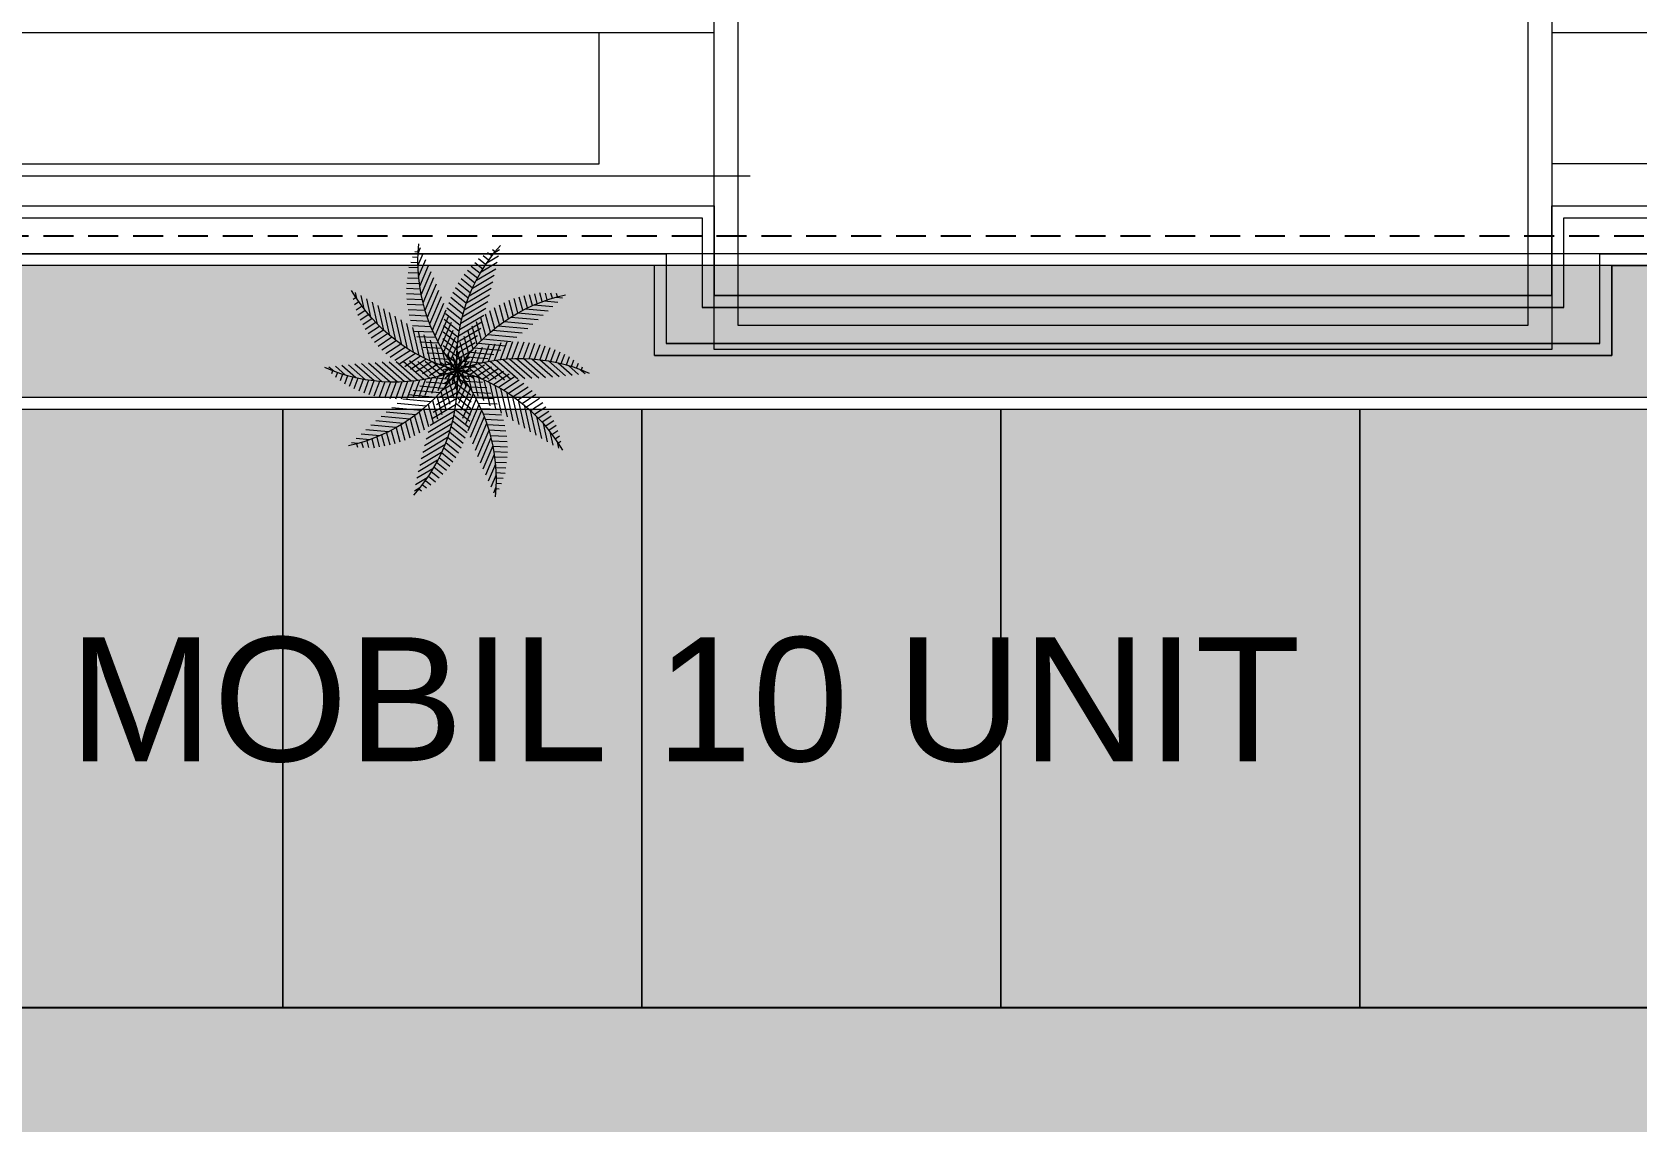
# Model space of a CAD drawing. Header units: inches. Extents: x 139 to 559, y -1 to 295.
# Drawn here: x 245.39 to 258.8, y 124.32 to 133.42 of the extents above; entities that cross this region are included whole.
import ezdxf

# ---------------------------------------------------------------- set-up
doc = ezdxf.new("R2010")
doc.units = ezdxf.units.IN
doc.header["$MEASUREMENT"] = 0
doc.linetypes.add('$0$HIDDEN', pattern=[0.375, 0.25, -0.125])
for name, color, linetype, lineweight in [('ars', 11, 'Continuous', 0), ('ARSIR', 31, 'Continuous', 5), ('ARSIR BETON', 8, 'Continuous', 5), ('ATAP', 3, 'Continuous', 20), ('DINDING2', 146, 'Continuous', 5), ('lan', 7, 'Continuous', 15), ('NOT', 7, 'Continuous', 20), ('POHON', 98, 'Continuous', 5), ('RUMPUT', 93, 'Continuous', 0), ('SANITAIR', 15, 'Continuous', 9)]:
    doc.layers.add(name, color=color, linetype=linetype, lineweight=lineweight)
doc.layers.add('as', color=1, linetype='Continuous', plot=False)
doc.layers.add('LANTAI', color=57, linetype='Continuous')
doc.layers.add('POLYLINE TPAK', color=4, linetype='Continuous', lineweight=20, plot=False)
doc.styles.get("Standard").update_dxf_attribs({"font": 'arial.ttf'})
pattern_1 = [(86.66969, (37.0798, 226.14725), (-0.5066041, 0.569206), [0.142875, -0.934755]), (41.6697, (37.0798, 226.14725), (-0.5066045, 0.5692064), [0.142875, -0.619125]), (131.6697, (37.0798, 226.14725), (-0.5692064, -0.5066045), [0.142875, -0.619125])]

# ---------------------------------------------------------------- blocks, each defined once
blk = doc.blocks.new('A$C08441736')
at = {"color": 82}
for p, q in [((0.0458, 0.6127), (-0.0291, 0.6983)), ((0.0295, 0.6758), (-0.0246, 0.7375)), ((0.0057, 0.7473), (-0.0197, 0.7763)), ((0.0028, 0.7548), (0.0219, 0.762)), ((0.0138, 0.7247), (0.0436, 0.7359)), ((0.0239, 0.6942), (0.0635, 0.7091)), ((0.033, 0.6634), (0.0847, 0.6828)), ((0.0647, 0.5025), (-0.037, 0.6187)), ((0.0572, 0.5554), (-0.0332, 0.6587)), ((0.0412, 0.6322), (0.0982, 0.6536)), ((0.0485, 0.6007), (0.1131, 0.625)), ((0.0548, 0.5688), (0.1264, 0.5957)), ((-0.2667, 0.4695), (-0.2209, 0.5389)), ((-0.244, 0.4456), (-0.1948, 0.5202)), ((-0.2219, 0.4209), (-0.1696, 0.5001)), ((0.0716, 0.3616), (-0.0462, 0.4961)), ((0.0715, 0.4061), (-0.0435, 0.5374)), ((0.0693, 0.4529), (-0.0405, 0.5783)), ((0.0602, 0.5366), (0.1381, 0.5658)), ((0.0646, 0.5039), (0.1482, 0.5354)), ((0.0679, 0.4709), (0.1568, 0.5043)), ((-0.2101, 0.4071), (-0.3726, 0.444)), ((-0.1808, 0.3705), (-0.3511, 0.4092)), ((-0.2003, 0.3953), (-0.1454, 0.4786)), ((-0.1795, 0.3687), (-0.1221, 0.4556)), ((-0.1592, 0.3412), (-0.0999, 0.4311)), ((-0.1396, 0.3126), (-0.0787, 0.405)), ((0.0668, 0.2785), (-0.0504, 0.4122)), ((0.07, 0.3191), (-0.0485, 0.4544)), ((0.0703, 0.4376), (0.1637, 0.4727)), ((0.0715, 0.4038), (0.169, 0.4404)), ((0.0717, 0.3696), (0.1726, 0.4075)), ((-0.1546, 0.3346), (-0.329, 0.3742)), ((-0.131, 0.2993), (-0.3063, 0.3391)), ((-0.1097, 0.2645), (-0.2831, 0.3039)), ((-0.1207, 0.283), (-0.0586, 0.3772)), ((-0.1026, 0.2522), (-0.0396, 0.3477)), ((-0.0852, 0.2204), (-0.0219, 0.3163)), ((0.0563, 0.2017), (-0.0529, 0.3264)), ((0.0622, 0.2394), (-0.0518, 0.3696)), ((0.0653, 0.2644), (0.1723, 0.3046)), ((0.0686, 0.2999), (0.1744, 0.3396)), ((0.0708, 0.335), (0.1744, 0.3739)), ((0.1641, 0.1301), (0.1491, 0.2951)), ((0.191, 0.1571), (0.1753, 0.3294)), ((0.2177, 0.186), (0.2015, 0.3631)), ((-0.0904, 0.2302), (-0.2592, 0.2685)), ((-0.073, 0.1963), (-0.2346, 0.233)), ((-0.0573, 0.1628), (-0.2158, 0.1988)), ((-0.1984, 0.1282), (-0.2037, 0.243)), ((-0.1656, 0.1112), (-0.1707, 0.2254)), ((-0.1326, 0.0926), (-0.1377, 0.205)), ((-0.0686, 0.1872), (-0.0056, 0.2827)), ((0.0493, 0.1653), (-0.0577, 0.2876)), ((0.0413, 0.1302), (-0.0535, 0.2385)), ((-0.0529, 0.1528), (0.0091, 0.2468)), ((-0.0381, 0.117), (0.0221, 0.2083)), ((0.0546, 0.1918), (0.1616, 0.232)), ((0.0606, 0.2283), (0.1681, 0.2688)), ((0.1099, 0.081), (0.0969, 0.2244)), ((0.1371, 0.1048), (0.1223, 0.2666)), ((-0.2084, 0.1331), (-0.3675, 0.0649)), ((-0.1744, 0.1159), (-0.3267, 0.0506)), ((-0.142, 0.098), (-0.2914, 0.034)), ((-0.0431, 0.1296), (-0.1835, 0.1615)), ((-0.0304, 0.0968), (-0.1568, 0.1255)), ((-0.0996, 0.0723), (-0.1045, 0.1815)), ((-0.0665, 0.0502), (-0.0712, 0.1542)), ((0.0323, 0.0961), (-0.0531, 0.1937)), ((0.0224, 0.0631), (-0.0523, 0.1483)), ((0.0116, 0.0311), (-0.0508, 0.1024)), ((-0.0333, 0.0262), (-0.0377, 0.1224)), ((-0.0243, 0.0797), (0.033, 0.1666)), ((-0.0115, 0.0408), (0.0415, 0.1211)), ((0.0277, 0.0184), (0.0191, 0.1127)), ((0.0272, 0.0788), (0.1247, 0.1154)), ((0.038, 0.1171), (0.1403, 0.1555)), ((0.0552, 0.0379), (0.0449, 0.1507)), ((0.047, 0.1547), (0.1525, 0.1943)), ((0.0826, 0.0588), (0.0709, 0.1879)), ((0.1014, -0.001), (0.1678, 0.1104)), ((0.1366, 0.001), (0.2103, 0.1246)), ((-0.1993, -0.0074), (-0.2706, 0.082)), ((-0.1111, 0.0795), (-0.2433, 0.0228)), ((-0.1617, -0.0031), (-0.2319, 0.0849)), ((-0.0815, 0.0604), (-0.2006, 0.0093)), ((-0.1231, -0.0001), (-0.1913, 0.0854)), ((-0.1014, 0.001), (-0.1678, -0.1104)), ((-0.0531, 0.0408), (-0.1572, -0.0039)), ((-0.0833, 0.0015), (-0.1482, 0.0829)), ((-0.019, 0.0642), (-0.1295, 0.0893)), ((-0.0352, -0.0236), (-0.128, 0.002)), ((-0.067, 0.0018), (-0.1249, -0.0955)), ((-0.026, 0.0206), (-0.1131, -0.0167)), ((-0.0423, 0.0016), (-0.1024, 0.0769)), ((-0.0089, 0.032), (-0.1013, 0.053)), ((0, 0), (-0.0819, 0.0226)), ((-0.0332, 0.0014), (-0.0817, -0.08)), ((0, 0), (-0.0724, 0.0164)), ((0, 0), (-0.053, 0.0664)), ((0, 0), (-0.0489, 0.0558)), ((0, 0), (-0.0067, 0.0739)), ((0, 0), (-0.0038, 0.0848)), ((0, 0), (0.0467, 0.0709)), ((0, 0), (0.038, 0.0637)), ((0, 0), (0.0795, 0.0299)), ((0, 0), (0.0682, 0.0292)), ((0.0146, 0.0398), (0.1048, 0.0736)), ((0.026, -0.0206), (0.1131, 0.0167)), ((0.0332, -0.0014), (0.0817, 0.08)), ((0.0352, 0.0236), (0.128, -0.002)), ((0.0531, -0.0408), (0.1572, 0.0039)), ((0.067, -0.0018), (0.1249, 0.0955)), ((0.0683, 0.0477), (0.1687, 0.0201)), ((0.0995, 0.0724), (0.2049, 0.0433)), ((0.1231, 0.0001), (0.1913, -0.0854)), ((0.1617, 0.0031), (0.2319, -0.0849)), ((-0.2092, -0.0088), (-0.2941, -0.1511)), ((-0.1569, -0.1231), (-0.2671, -0.0927)), ((-0.1725, -0.0042), (-0.2557, -0.1438)), ((-0.129, -0.0975), (-0.2376, -0.0676)), ((-0.1366, -0.001), (-0.2103, -0.1246)), ((-0.0995, -0.0724), (-0.2049, -0.0433)), ((-0.0683, -0.0477), (-0.1687, -0.0201)), ((-0.0272, -0.0788), (-0.1247, -0.1154)), ((-0.1099, -0.081), (-0.0969, -0.2244)), ((-0.0146, -0.0398), (-0.1048, -0.0736)), ((-0.0826, -0.0588), (-0.0709, -0.1879)), ((0, 0), (-0.0795, -0.0299)), ((0, 0), (-0.0682, -0.0292)), ((-0.0552, -0.0379), (-0.0449, -0.1507)), ((0, 0), (-0.0467, -0.0709)), ((0.0115, -0.0408), (-0.0415, -0.1211)), ((0, 0), (-0.038, -0.0637)), ((0.0243, -0.0797), (-0.033, -0.1666)), ((-0.0323, -0.0961), (0.0531, -0.1937)), ((-0.0277, -0.0184), (-0.0191, -0.1127)), ((-0.0224, -0.0631), (0.0523, -0.1483)), ((-0.0116, -0.0311), (0.0508, -0.1024)), ((0, 0), (0.0724, -0.0164)), ((0, 0), (0.0038, -0.0848)), ((0, 0), (0.053, -0.0664)), ((0, 0), (0.0819, -0.0226)), ((0, 0), (0.0067, -0.0739)), ((0, 0), (0.0489, -0.0558)), ((0.0089, -0.032), (0.1013, -0.053)), ((0.019, -0.0642), (0.1295, -0.0893)), ((0.0304, -0.0968), (0.1568, -0.1255)), ((0.0333, -0.0262), (0.0377, -0.1224)), ((0.0423, -0.0016), (0.1024, -0.0769)), ((0.0665, -0.0502), (0.0712, -0.1542)), ((0.0815, -0.0604), (0.2006, -0.0093)), ((0.0833, -0.0015), (0.1482, -0.0829)), ((0.0996, -0.0723), (0.1045, -0.1815)), ((0.1326, -0.0926), (0.1377, -0.205)), ((-0.2082, -0.1755), (-0.3185, -0.1451)), ((-0.1832, -0.1491), (-0.294, -0.1186)), ((-0.2177, -0.186), (-0.2015, -0.3631)), ((-0.191, -0.1571), (-0.1753, -0.3294)), ((-0.1641, -0.1301), (-0.1491, -0.2951)), ((-0.0546, -0.1918), (-0.1616, -0.232)), ((-0.047, -0.1547), (-0.1525, -0.1943)), ((-0.038, -0.1171), (-0.1403, -0.1555)), ((-0.1371, -0.1048), (-0.1223, -0.2666)), ((-0.0493, -0.1653), (0.0577, -0.2876)), ((-0.0413, -0.1302), (0.0535, -0.2385)), ((0.0381, -0.117), (-0.0221, -0.2083)), ((0.0529, -0.1528), (-0.0091, -0.2468)), ((0.0686, -0.1872), (0.0056, -0.2827)), ((0.0431, -0.1296), (0.1835, -0.1615)), ((0.0573, -0.1628), (0.2158, -0.1988)), ((0.1656, -0.1112), (0.1707, -0.2254)), ((0.1984, -0.1282), (0.2037, -0.243)), ((-0.2442, -0.2171), (-0.2279, -0.3961)), ((-0.0653, -0.2644), (-0.1723, -0.3046)), ((-0.0606, -0.2283), (-0.1681, -0.2688)), ((-0.0668, -0.2785), (0.0504, -0.4122)), ((-0.0622, -0.2394), (0.0518, -0.3696)), ((-0.0563, -0.2017), (0.0529, -0.3264)), ((0.0852, -0.2204), (0.0219, -0.3163)), ((0.1026, -0.2522), (0.0396, -0.3477)), ((0.1207, -0.283), (0.0586, -0.3772)), ((-0.0686, -0.2999), (-0.1744, -0.3396)), ((-0.0708, -0.335), (-0.1744, -0.3739)), ((-0.0717, -0.3696), (-0.1726, -0.4075)), ((-0.0716, -0.3616), (0.0462, -0.4961)), ((-0.07, -0.3191), (0.0485, -0.4544)), ((0.1396, -0.3126), (0.0787, -0.405)), ((-0.0715, -0.4038), (-0.169, -0.4404)), ((-0.0703, -0.4376), (-0.1637, -0.4727)), ((-0.0679, -0.4709), (-0.1568, -0.5043)), ((-0.0715, -0.4061), (0.0435, -0.5374)), ((-0.0693, -0.4529), (0.0405, -0.5783)), ((-0.0646, -0.5039), (-0.1482, -0.5354)), ((-0.0602, -0.5366), (-0.1381, -0.5658)), ((-0.0548, -0.5688), (-0.1264, -0.5957)), ((-0.0647, -0.5025), (0.037, -0.6187)), ((-0.0572, -0.5554), (0.0332, -0.6587)), ((-0.0485, -0.6007), (-0.1131, -0.625)), ((-0.0412, -0.6322), (-0.0982, -0.6536)), ((-0.033, -0.6634), (-0.0847, -0.6828)), ((-0.0458, -0.6127), (0.0291, -0.6983)), ((-0.0295, -0.6758), (0.0246, -0.7375)), ((-0.0239, -0.6942), (-0.0635, -0.7091)), ((-0.0138, -0.7247), (-0.0436, -0.7359)), ((-0.0028, -0.7548), (-0.0219, -0.762)), ((-0.0057, -0.7473), (0.0197, -0.7763))]:
    blk.add_line(p, q, dxfattribs=at)
at = {"color": 60}
for p, q in [((-0.4347, 0.6079), (-0.4723, 0.6164)), ((-0.4414, 0.6123), (-0.4302, 0.6293)), ((-0.4148, 0.5944), (-0.3973, 0.621)), ((-0.3887, 0.5757), (-0.3654, 0.611)), ((-0.3632, 0.5561), (-0.3328, 0.6022)), ((-0.3383, 0.5357), (-0.3048, 0.5865)), ((-0.3734, 0.564), (-0.4534, 0.5822)), ((-0.3231, 0.5226), (-0.434, 0.5478)), ((-0.2802, 0.483), (-0.414, 0.5133)), ((-0.3138, 0.5145), (-0.2759, 0.5721)), ((-0.29, 0.4924), (-0.2479, 0.5562)), ((-0.243, 0.4446), (-0.3936, 0.4788)), ((-0.5885, 0.2346), (-0.5913, 0.2954)), ((-0.5563, 0.2317), (-0.5594, 0.3007)), ((-0.524, 0.2279), (-0.5275, 0.3043)), ((-0.4917, 0.223), (-0.4955, 0.3062)), ((-0.4593, 0.2171), (-0.4634, 0.3064)), ((-0.4269, 0.2101), (-0.4312, 0.3049)), ((-0.3944, 0.202), (-0.399, 0.3017)), ((-0.3619, 0.1928), (-0.3666, 0.2968)), ((-0.7089, 0.2363), (-0.7444, 0.2211)), ((-0.717, 0.2359), (-0.7179, 0.2563)), ((-0.6336, 0.2368), (-0.709, 0.2045)), ((-0.685, 0.2371), (-0.6864, 0.2689)), ((-0.5686, 0.2329), (-0.6731, 0.1881)), ((-0.6529, 0.2372), (-0.6548, 0.2795)), ((-0.5106, 0.226), (-0.6367, 0.1719)), ((-0.6207, 0.2364), (-0.6232, 0.2916)), ((-0.4579, 0.2168), (-0.5998, 0.156)), ((-0.4093, 0.2059), (-0.5625, 0.1402)), ((-0.3293, 0.1824), (-0.3342, 0.2901)), ((-0.2967, 0.1708), (-0.3017, 0.2814)), ((-0.264, 0.158), (-0.2691, 0.2708)), ((-0.3641, 0.1935), (-0.5246, 0.1247)), ((-0.3218, 0.1798), (-0.4861, 0.1094)), ((-0.2819, 0.1652), (-0.4472, 0.0943)), ((-0.2442, 0.1495), (-0.4076, 0.0795)), ((-0.4379, -0.0684), (-0.5001, 0.0096)), ((-0.4061, -0.0567), (-0.4711, 0.0246)), ((-0.3737, -0.046), (-0.4409, 0.0382)), ((-0.3404, -0.0362), (-0.4095, 0.0503)), ((-0.3064, -0.0274), (-0.3769, 0.0609)), ((-0.2716, -0.0196), (-0.3429, 0.0698)), ((-0.2359, -0.0129), (-0.3076, 0.0769)), ((-0.5863, -0.1395), (-0.6293, -0.0856)), ((-0.5579, -0.1236), (-0.6056, -0.0639)), ((-0.5289, -0.1086), (-0.5808, -0.0435)), ((-0.4979, -0.0937), (-0.5769, -0.2264)), ((-0.4992, -0.0943), (-0.555, -0.0245)), ((-0.4521, -0.074), (-0.5375, -0.2172)), ((-0.4689, -0.0809), (-0.5281, -0.0068)), ((-0.4083, -0.0575), (-0.4977, -0.2075)), ((-0.366, -0.0436), (-0.4576, -0.1973)), ((-0.3251, -0.0321), (-0.4172, -0.1865)), ((-0.2855, -0.0226), (-0.3765, -0.1753)), ((-0.2469, -0.0148), (-0.3354, -0.1635)), ((-0.6935, -0.2108), (-0.7134, -0.1859)), ((-0.6676, -0.1918), (-0.694, -0.1587)), ((-0.6518, -0.1808), (-0.6938, -0.2513)), ((-0.6411, -0.1736), (-0.6756, -0.1304)), ((-0.5969, -0.1457), (-0.6551, -0.2434)), ((-0.614, -0.1562), (-0.652, -0.1086)), ((-0.5459, -0.1173), (-0.6162, -0.2351)), ((-0.2318, -0.2023), (-0.3407, -0.1723)), ((-0.7124, -0.2255), (-0.7322, -0.2587)), ((-0.7188, -0.2306), (-0.7315, -0.2147)), ((-0.314, -0.3127), (-0.4103, -0.2862)), ((-0.2952, -0.2846), (-0.3956, -0.257)), ((-0.2753, -0.2568), (-0.3791, -0.2282)), ((-0.2541, -0.2294), (-0.3609, -0.2)), ((-0.2965, -0.2865), (-0.2807, -0.4604)), ((-0.2705, -0.2504), (-0.2542, -0.4286)), ((-0.3641, -0.3987), (-0.4443, -0.3766)), ((-0.3484, -0.3697), (-0.4346, -0.346)), ((-0.3318, -0.3411), (-0.4232, -0.3159)), ((-0.3477, -0.3685), (-0.3337, -0.5223)), ((-0.3223, -0.3256), (-0.3072, -0.4916)), ((-0.405, -0.4872), (-0.4636, -0.4711)), ((-0.3923, -0.4575), (-0.4588, -0.4391)), ((-0.3787, -0.4279), (-0.4524, -0.4076)), ((-0.3972, -0.4687), (-0.3869, -0.582)), ((-0.3727, -0.4158), (-0.3603, -0.5524)), ((-0.4166, -0.5173), (-0.4699, -0.5026)), ((-0.4274, -0.5476), (-0.4682, -0.5364)), ((-0.4371, -0.5782), (-0.4678, -0.5697)), ((-0.421, -0.5294), (-0.4136, -0.6111)), ((-0.446, -0.609), (-0.4656, -0.6036)), ((-0.4438, -0.6012), (-0.4403, -0.6396))]:
    blk.add_line(p, q, dxfattribs=at)
for p, q in [((0.421, 0.5294), (0.4136, 0.6111)), ((0.4438, 0.6012), (0.4403, 0.6396)), ((0.446, 0.609), (0.4656, 0.6036)), ((0.3223, 0.3256), (0.3072, 0.4916)), ((0.3477, 0.3685), (0.3337, 0.5223)), ((0.3727, 0.4158), (0.3603, 0.5524)), ((0.3972, 0.4687), (0.3869, 0.582)), ((0.405, 0.4872), (0.4636, 0.4711)), ((0.4166, 0.5173), (0.4699, 0.5026)), ((0.4274, 0.5476), (0.4682, 0.5364)), ((0.4371, 0.5782), (0.4678, 0.5697)), ((0.2705, 0.2504), (0.2542, 0.4286)), ((0.2965, 0.2865), (0.2807, 0.4604)), ((0.3641, 0.3987), (0.4443, 0.3766)), ((0.3787, 0.4279), (0.4524, 0.4076)), ((0.3923, 0.4575), (0.4588, 0.4391)), ((0.314, 0.3127), (0.4103, 0.2862)), ((0.3318, 0.3411), (0.4232, 0.3159)), ((0.3484, 0.3697), (0.4346, 0.346)), ((0.2318, 0.2023), (0.3407, 0.1723)), ((0.2541, 0.2294), (0.3609, 0.2)), ((0.2753, 0.2568), (0.3791, 0.2282)), ((0.2952, 0.2846), (0.3956, 0.257)), ((0.366, 0.0436), (0.4576, 0.1973)), ((0.4083, 0.0575), (0.4977, 0.2075)), ((0.4521, 0.074), (0.5375, 0.2172)), ((0.4979, 0.0937), (0.5769, 0.2264)), ((0.5459, 0.1173), (0.6162, 0.2351)), ((0.5969, 0.1457), (0.6551, 0.2434)), ((0.6518, 0.1808), (0.6938, 0.2513)), ((0.6935, 0.2108), (0.7134, 0.1859)), ((0.7124, 0.2255), (0.7322, 0.2587)), ((0.7188, 0.2306), (0.7315, 0.2147)), ((0.1569, 0.1231), (0.2671, 0.0927)), ((0.1832, 0.1491), (0.294, 0.1186)), ((0.2082, 0.1755), (0.3185, 0.1451)), ((0.2092, 0.0088), (0.2941, 0.1511)), ((0.2469, 0.0148), (0.3354, 0.1635)), ((0.2855, 0.0226), (0.3765, 0.1753)), ((0.3251, 0.0321), (0.4172, 0.1865)), ((0.5289, 0.1086), (0.5808, 0.0435)), ((0.5579, 0.1236), (0.6056, 0.0639)), ((0.5863, 0.1395), (0.6293, 0.0856)), ((0.614, 0.1562), (0.652, 0.1086)), ((0.6411, 0.1736), (0.6756, 0.1304)), ((0.6676, 0.1918), (0.694, 0.1587)), ((0.1993, 0.0074), (0.2706, -0.082)), ((0.2359, 0.0129), (0.3076, -0.0769)), ((0.2716, 0.0196), (0.3429, -0.0698)), ((0.3064, 0.0274), (0.3769, -0.0609)), ((0.3404, 0.0362), (0.4095, -0.0503)), ((0.3737, 0.046), (0.4409, -0.0382)), ((0.4061, 0.0567), (0.4711, -0.0246)), ((0.4379, 0.0684), (0.5001, -0.0096)), ((0.4689, 0.0809), (0.5281, 0.0068)), ((0.4992, 0.0943), (0.555, 0.0245)), ((0.142, -0.098), (0.2914, -0.034)), ((0.1744, -0.1159), (0.3267, -0.0506)), ((0.2084, -0.1331), (0.3675, -0.0649)), ((0.2442, -0.1495), (0.4076, -0.0795)), ((0.2819, -0.1652), (0.4472, -0.0943)), ((0.264, -0.158), (0.2691, -0.2708)), ((0.2967, -0.1708), (0.3017, -0.2814)), ((0.3218, -0.1798), (0.4861, -0.1094)), ((0.3293, -0.1824), (0.3342, -0.2901)), ((0.3619, -0.1928), (0.3666, -0.2968)), ((0.3641, -0.1935), (0.5246, -0.1247)), ((0.4093, -0.2059), (0.5625, -0.1402)), ((0.4579, -0.2168), (0.5998, -0.156)), ((0.5106, -0.226), (0.6367, -0.1719)), ((0.5686, -0.2329), (0.6731, -0.1881)), ((0.0904, -0.2302), (0.2592, -0.2685)), ((0.1097, -0.2645), (0.2831, -0.3039)), ((0.3944, -0.202), (0.399, -0.3017)), ((0.4269, -0.2101), (0.4312, -0.3049)), ((0.4593, -0.2171), (0.4634, -0.3064)), ((0.4917, -0.223), (0.4955, -0.3062)), ((0.524, -0.2279), (0.5275, -0.3043)), ((0.5563, -0.2317), (0.5594, -0.3007)), ((0.5885, -0.2346), (0.5913, -0.2954)), ((0.6207, -0.2364), (0.6232, -0.2916)), ((0.6336, -0.2368), (0.709, -0.2045)), ((0.6529, -0.2372), (0.6548, -0.2795)), ((0.685, -0.2371), (0.6864, -0.2689)), ((0.7089, -0.2363), (0.7444, -0.2211)), ((0.717, -0.2359), (0.7179, -0.2563)), ((0.1592, -0.3412), (0.0999, -0.4311)), ((0.1795, -0.3687), (0.1221, -0.4556)), ((0.131, -0.2993), (0.3063, -0.3391)), ((0.1546, -0.3346), (0.329, -0.3742)), ((0.1808, -0.3705), (0.3511, -0.4092)), ((0.2003, -0.3953), (0.1454, -0.4786)), ((0.2219, -0.4209), (0.1696, -0.5001)), ((0.244, -0.4456), (0.1948, -0.5202)), ((0.2101, -0.4071), (0.3726, -0.444)), ((0.2667, -0.4695), (0.2209, -0.5389)), ((0.243, -0.4446), (0.3936, -0.4788)), ((0.2802, -0.483), (0.414, -0.5133)), ((0.29, -0.4924), (0.2479, -0.5562)), ((0.3138, -0.5145), (0.2759, -0.5721)), ((0.3383, -0.5357), (0.3048, -0.5865)), ((0.3231, -0.5226), (0.434, -0.5478)), ((0.3632, -0.5561), (0.3328, -0.6022)), ((0.3887, -0.5757), (0.3654, -0.611)), ((0.3734, -0.564), (0.4534, -0.5822)), ((0.4148, -0.5944), (0.3973, -0.621)), ((0.4414, -0.6123), (0.4302, -0.6293)), ((0.4347, -0.6079), (0.4723, -0.6164))]:
    blk.add_line(p, q)
at = {"color": 106}
for p, q in [((0.2442, 0.2171), (0.2279, 0.3961)), ((0.129, 0.0975), (0.2376, 0.0676)), ((0.1725, 0.0042), (0.2557, 0.1438)), ((0.1111, -0.0795), (0.2433, -0.0228)), ((0.2313, -0.1438), (0.2364, -0.258)), ((0.073, -0.1963), (0.2346, -0.233))]:
    blk.add_line(p, q, dxfattribs=at)
at = {"color": 85}
blk.add_line((-0.2313, 0.1438), (-0.2364, 0.258), dxfattribs=at)
at = {"color": 82}
for centre, start, end in [((-0.9753, 0.3811), 338.65985, 23.6829), ((-1.013, -0.265), 14.65985, 59.6829), ((-0.6638, -0.8098), 50.65985, 95.6829), ((-0.061, -1.0453), 86.65985, 131.6829), ((0.5651, -0.8816), 122.65985, 167.6829), ((0.9753, -0.3811), 158.65985, 203.6829)]:
    blk.add_arc(centre, 1.0471, start, end, dxfattribs=at)
for centre, start, end in [((-0.5651, 0.8816), 302.65985, 347.6829), ((0.061, 1.0453), 266.65985, 311.6829), ((0.6638, 0.8098), 230.65985, 275.6829), ((1.013, 0.265), 194.65985, 239.6829)]:
    blk.add_arc(centre, 1.0471, start, end)
blk = doc.blocks.new('A.ATAP')
for points in [[(24.4, 6.75), (31.4, 6.75), (31.4, -2.65), (24.4, -2.65)], [(24.6, 6.55), (31.2, 6.55), (31.2, -2.45), (24.6, -2.45)]]:
    blk.add_lwpolyline(points, close=True)
at = {"layer": 'ars'}
for p, q in [((-24.7, 0), (24.4, 0)), ((31.4, 0), (37.45, 0))]:
    blk.add_line(p, q, dxfattribs=at)
at = {"layer": 'ATAP'}
for p, q in [((23.44, -1.1), (23.44, 0)), ((18.6, -1.1), (23.44, -1.1)), ((33, -1.1), (31.4, -1.1))]:
    blk.add_line(p, q, dxfattribs=at)

msp = doc.modelspace()

# ---------------------------------------------------------------- hatches: boundary and pattern name
at = {"layer": 'ARSIR'}
h = msp.add_hatch(dxfattribs=at)
h.set_pattern_fill('AR-HBONE', color=256, scale=0.003, style=0)
h.set_pattern_definition([(45, (37.0798, 226.14725), (4e-17, 0.4310523), [0.9144, -0.3048]), (135, (37.29532, 226.36278), (4e-17, 0.4310523), [0.9144, -0.3048])])
edge = h.paths.add_edge_path()
edge.add_arc((191.2828, 190.0679), 15.2, 90, 180)
edge.add_line((176.0828, 190.0679), (176.0828, 133.2715))
edge.add_arc((191.2828, 133.2715), 15.2, 180, 214.23029)
edge.add_line((178.7157, 124.7212), (179.7078, 125.3962))
edge.add_arc((191.2827, 133.2715), 14, 180, 214.23027, ccw=False)
edge.add_line((177.2828, 133.2715), (177.2828, 190.0679))
edge.add_arc((191.2828, 190.0679), 14, 90, 180, ccw=False)
edge.add_line((191.2828, 204.0679), (270.5466, 204.0679))
edge.add_arc((270.5466, 204.9086), 0.8408, 270, 359.99697)
edge.add_line((271.3873, 204.9086), (191.2828, 205.2679))
h = msp.add_hatch(dxfattribs=at)
h.set_pattern_fill('HEX', color=256, scale=0.05, style=0)
h.set_pattern_definition([(0, (37.0798, 226.14725), (0, 0.274963), [0.15875, -0.3175]), (120, (37.0798, 226.14725), (-0.23812494, -0.1374815), [0.15875, -0.3175]), (60, (37.23855, 226.14725), (-0.23812494, 0.1374815), [0.15875, -0.3175])])
edge = h.paths.add_edge_path()
edge.add_arc((231.9822, 125.7715), 0.5, 270, 360)
edge.add_line((232.4822, 125.7715), (232.4822, 130.2715))
edge.add_line((232.4822, 130.2715), (262.4822, 130.2715))
edge.add_line((262.4822, 130.2715), (262.4822, 125.2715))
edge.add_line((262.4822, 125.2715), (231.9822, 125.2715))
edge = h.paths.add_edge_path()
edge.add_line((222.8923, 126.2215), (222.8923, 125.7715))
edge.add_arc((222.3923, 125.7715), 0.5, -90, 0, ccw=False)
edge.add_line((222.3923, 125.2715), (221.6852, 125.2715))
edge.add_arc((221.6852, 125.7715), 0.5, 180, 270.00101, ccw=False)
edge.add_line((221.1852, 125.7715), (221.1852, 130.2715))
edge.add_line((221.1852, 130.2715), (191.1884, 130.2708))
edge.add_line((191.1884, 130.2708), (191.185, 125.2709))
edge.add_line((191.185, 125.2709), (225.5373, 125.2715))
edge.add_line((225.5373, 125.2715), (225.5373, 128.9715))
edge.add_line((225.5373, 128.9715), (227.8373, 128.9715))
edge.add_line((227.8373, 128.9715), (227.8373, 125.2715))
edge.add_line((227.8373, 125.2715), (230.9822, 125.2715))
edge.add_arc((230.9822, 125.7715), 0.5, 180, 270, ccw=False)
edge.add_line((230.4822, 125.7715), (230.4822, 131.0215))
edge.add_line((230.4822, 131.0215), (224.0923, 131.0215))
edge.add_line((224.0923, 131.0215), (224.0923, 126.2215))
edge.add_line((224.0923, 126.2215), (222.8923, 126.2215))
at = {"layer": 'ARSIR BETON'}
h = msp.add_hatch(dxfattribs=at)
h.set_pattern_fill('AR-HBONE', color=256, scale=0.004, style=0)
h.set_pattern_definition([(45, (37.0798, 226.14725), (6e-17, 0.5747364), [1.2192, -0.4064]), (135, (37.36716, 226.4346), (6e-17, 0.5747364), [1.2192, -0.4064])])
edge = h.paths.add_edge_path()
edge.add_arc((191.2828, 190.0679), 14, 90, 180)
edge.add_line((177.2828, 190.0679), (177.2828, 133.2715))
edge.add_arc((191.2827, 133.2715), 14, 179.99992, 263.11919)
edge.add_line((189.6055, 119.3724), (189.6055, 112.3227))
edge.add_line((189.6055, 112.3227), (189.7055, 112.3227))
edge.add_line((189.7055, 112.3227), (189.7055, 112.2227))
edge.add_line((189.7055, 112.2227), (201.7055, 112.2227))
edge.add_line((201.7055, 112.2227), (201.7055, 119.2715))
edge.add_line((201.7055, 119.2715), (380.22, 119.2715))
edge.add_arc((380.22, 133.2715), 14, 270, 360)
edge.add_line((394.22, 133.2715), (394.22, 186.8365))
edge.add_arc((380.07, 186.8365), 14.15, 0.00002, 89.99998)
edge.add_line((380.07, 200.9865), (288.3873, 200.9865))
edge.add_arc((288.3873, 203.9865), 3, 180, 270, ccw=False)
edge.add_line((285.3873, 203.9865), (285.3986, 204.9823))
edge.add_line((285.3986, 204.9823), (271.3873, 205.1475))
edge.add_line((271.3873, 205.1475), (271.3873, 204.9086))
edge.add_arc((270.5466, 204.9086), 0.8408, 270, 359.99999, ccw=False)
edge.add_line((270.5466, 204.0679), (191.2828, 204.0679))
edge = h.paths.add_edge_path()
edge.add_line((191.2672, 197.9562), (265.7566, 197.9585))
edge.add_arc((265.7568, 189.203), 8.7555, 41.343, 90.00169, ccw=False)
edge.add_line((272.3302, 194.9865), (332.5823, 194.9865))
edge.add_line((332.5823, 194.9865), (332.5823, 191.8715))
edge.add_line((332.5823, 191.8715), (340.1822, 191.8715))
edge.add_line((340.1822, 191.8715), (340.1822, 194.9865))
edge.add_line((340.1822, 194.9865), (380.07, 194.9865))
edge.add_arc((380.07, 186.8365), 8.15, 0, 90, ccw=False)
edge.add_line((388.22, 186.8365), (388.22, 163.1715))
edge.add_line((388.22, 163.1715), (388.22, 157.7117))
edge.add_line((388.22, 157.7117), (388.22, 133.2715))
edge.add_arc((380.22, 133.2715), 8, -90, 0, ccw=False)
edge.add_line((380.22, 125.2715), (191.2828, 125.2715))
edge.add_arc((191.185, 133.1732), 7.9023, 180.12317, 270.70845, ccw=False)
edge.add_line((183.2828, 133.1562), (183.2675, 189.9541))
edge.add_arc((191.2675, 189.9563), 8, 90.00169, 180.01541, ccw=False)
at = {"layer": 'RUMPUT'}
h = msp.add_hatch(dxfattribs=at)
h.set_pattern_fill('GRASS', color=256, scale=0.03, angle=356.66969, style=0)
h.set_pattern_definition(pattern_1)
edge = h.paths.add_edge_path()
edge.add_line((173.8596, 124.7087), (178.5195, 124.7087))
edge.add_line((178.5195, 124.7087), (178.577, 124.7478))
edge.add_arc((191.2745, 133.269), 15.2918, 179.99042, 213.86512, ccw=False)
edge.add_line((175.9828, 133.2715), (175.9828, 190.0679))
edge.add_arc((191.2827, 190.0679), 15.2999, 89.99903, 180.00016, ccw=False)
edge.add_line((191.283, 205.3679), (269.9053, 205.0253))
edge.add_line((269.9053, 205.0253), (167.2319, 206.0181))
edge.add_line((167.2319, 206.0181), (167.521, 198.8985))
edge.add_line((167.521, 198.8985), (170.7477, 161.1323))
edge.add_line((170.7477, 161.1323), (173.8596, 124.7087))
h = msp.add_hatch(dxfattribs=at)
h.set_pattern_fill('GRASS', color=256, scale=0.03, angle=356.66969, style=0)
h.set_pattern_definition(pattern_1)
h.paths.add_polyline_path([(284.185, 144.4992), (284.1822, 144.4607), (288.6128, 144.1071), (288.6032, 144.0035), (288.5816, 143.7583), (288.5544, 143.513), (288.5161, 143.2733), (288.4781, 143.0337), (288.4345, 142.794), (288.3799, 142.5596), (288.3255, 142.3255), (288.1946, 141.8677), (288.1238, 141.6389), (288.0423, 141.4156), (287.9604, 141.1978), (287.8734, 140.9742), (287.7807, 140.7617), (287.6825, 140.5495), (287.579, 140.337), (287.4755, 140.1298), (287.3613, 139.9229), (287.2467, 139.7212), (287.1268, 139.5198), (287.0018, 139.3237), (286.8708, 139.1328), (286.7346, 138.9422), (286.5984, 138.7569), (286.4569, 138.5772), (286.3096, 138.3974), (286.1626, 138.2177), (286.0048, 138.0487), (285.8466, 137.8798), (285.6888, 137.7111), (285.5199, 137.553), (285.3509, 137.3952), (285.182, 137.2426), (285.0022, 137.09), (284.8225, 136.9483), (284.6427, 136.8068), (284.4574, 136.665), (284.2668, 136.5344), (284.076, 136.4034), (283.8798, 136.2783), (283.6785, 136.1585), (283.4768, 136.0439), (283.2754, 135.9349), (283.0682, 135.8262), (282.8557, 135.728), (282.6432, 135.6301), (282.431, 135.5374), (282.2129, 135.4503), (281.9949, 135.3685), (281.7716, 135.2922), (281.5483, 135.2159), (281.3194, 135.1504), (281.0905, 135.0905), (280.862, 135.0306), (280.6276, 134.9818), (280.3934, 134.9379), (280.159, 134.8944), (279.9194, 134.8619), (279.6797, 134.8292), (279.4344, 134.8073), (279.1948, 134.7909), (278.9495, 134.7801), (278.7046, 134.7745), (278.5792, 134.7745), (278.4483, 134.7745), (278.187, 134.7801), (277.9309, 134.7909), (277.6749, 134.8128), (277.4241, 134.84), (277.1736, 134.8672), (276.9231, 134.9055), (276.6723, 134.9543), (276.4271, 135.0034), (276.1822, 135.0581), (275.9425, 135.1232), (275.7025, 135.1887), (275.4684, 135.2594), (275.2343, 135.3413), (275.0054, 135.4284), (274.7766, 135.5155), (274.5477, 135.6137), (274.3244, 135.7116), (274.1064, 135.8206), (273.8886, 135.9296), (273.6761, 136.0439), (273.4636, 136.1638), (273.2567, 136.2947), (273.055, 136.4254), (272.8533, 136.5616), (272.6572, 136.6978), (272.4611, 136.8448), (272.2705, 136.9918), (272.0852, 137.1499), (271.9054, 137.3078), (271.7257, 137.4659), (271.5515, 137.6348), (271.377, 137.8038), (271.2136, 137.978), (271.0502, 138.1577), (270.8921, 138.3431), (270.7395, 138.5281), (270.5872, 138.7189), (270.4455, 138.9095), (270.3037, 139.1056), (270.1675, 139.3073), (270.0368, 139.5142), (269.9115, 139.7212), (269.6718, 140.1462), (269.5628, 140.3642), (269.454, 140.582), (269.3558, 140.8056), (269.2579, 141.0289), (269.1705, 141.2577), (269.0834, 141.4919), (269.0071, 141.7263), (268.9308, 141.9604), (268.8657, 142.2001), (268.8057, 142.4397), (268.7458, 142.685), (268.6967, 142.9302), (268.6532, 143.1751), (268.6149, 143.4259), (268.5821, 143.6764), (268.555, 143.9324), (268.5386, 144.1885), (268.5222, 144.4445), (268.517, 144.7061), (268.517, 144.8315), (284.1961, 144.8315), (284.1905, 144.7225)])
edge = h.paths.add_edge_path()
edge.add_line((290.6873, 145.3315), (266.1873, 145.3315))
edge.add_line((266.1873, 145.3315), (266.1873, 134.2215))
edge.add_arc((263.4373, 134.2215), 2.75, 270, 360, ccw=False)
edge.add_line((263.4373, 131.4715), (230.5822, 131.4715))
edge.add_line((230.5822, 131.4715), (230.5822, 125.7715))
edge.add_arc((230.9822, 125.7715), 0.4, 180, 270)
edge.add_line((230.9822, 125.3715), (231.9822, 125.3715))
edge.add_arc((231.9822, 125.7715), 0.4, 270, 360)
edge.add_line((232.3822, 125.7715), (232.3822, 130.3715))
edge.add_line((232.3822, 130.3715), (262.5822, 130.3715))
edge.add_line((262.5822, 130.3715), (262.5822, 126.5716))
edge.add_line((262.5822, 126.5716), (296.4823, 126.5716))
edge.add_line((296.4823, 126.5716), (296.4823, 130.3681))
edge.add_line((296.4823, 130.3681), (332.4823, 130.3681))
edge.add_line((332.4823, 130.3681), (332.4823, 131.4715))
edge.add_line((332.4823, 131.4715), (293.4373, 131.4715))
edge.add_arc((293.4373, 134.2215), 2.75, 180, 270, ccw=False)
edge.add_line((290.6873, 134.2215), (290.6873, 145.3315))

# ---------------------------------------------------------------- linework, layer by layer
at = {"layer": 'as', "linetype": '$0$HIDDEN'}
msp.add_line((230.4822, 131.7215), (263.4373, 131.7215), dxfattribs=at)
at = {"layer": 'DINDING2'}
for points in [[(266.0873, 145.3315), (266.0873, 134.2215, -0.4142136), (263.4373, 131.5715), (230.4822, 131.5715), (230.4822, 131.4715), (230.4822, 130.2715), (230.4822, 125.7715, 0.4142136), (230.9822, 125.2715), (231.9822, 125.2715, 0.4142136), (232.4822, 125.7715), (232.4822, 130.2715), (262.4822, 130.2715), (262.4822, 126.4716), (296.5823, 126.4716)], [(266.1873, 145.3315), (266.1873, 134.2215, -0.4142136), (263.4373, 131.4715), (230.5822, 131.4715), (230.5822, 130.2715), (230.5822, 125.7715, 0.4142136), (230.9822, 125.3715), (231.9822, 125.3715, 0.4142136), (232.3822, 125.7715), (232.3822, 130.3715), (262.5822, 130.3715), (262.5822, 126.5716), (296.4823, 126.5716), (296.4823, 130.3681), (332.4823, 130.3681), (332.4823, 131.4715), (293.4373, 131.4715, -0.4142136), (290.6873, 134.2215), (290.6873, 145.3315)]]:
    msp.add_lwpolyline(points, format="xyb", dxfattribs=at)
at = {"layer": 'lan'}
msp.add_line((201.9873, 132.2215), (251.3873, 132.2215), dxfattribs=at)
for points in [[(244.4822, 125.2715), (244.4822, 130.2715), (247.4822, 130.2715), (247.4822, 125.2715), (244.4822, 125.2715)], [(247.4822, 125.2715), (247.4822, 130.2715), (250.4822, 130.2715), (250.4822, 125.2715), (247.4822, 125.2715)], [(250.4822, 125.2715), (250.4822, 130.2715), (253.4822, 130.2715), (253.4822, 125.2715), (250.4822, 125.2715)], [(253.4822, 125.2715), (253.4822, 130.2715), (256.4822, 130.2715), (256.4822, 125.2715), (253.4822, 125.2715)], [(256.4822, 125.2715), (256.4822, 130.2715), (259.4822, 130.2715), (259.4822, 125.2715), (256.4822, 125.2715)]]:
    msp.add_lwpolyline(points, dxfattribs=at)
at = {"layer": 'LANTAI'}
msp.add_lwpolyline([(191.2675, 197.9562, 0.4142136), (183.2675, 189.9563), (183.2828, 133.1562, 0.4172087), (191.2828, 125.2715), (380.22, 125.2715, 0.4142136), (388.22, 133.2715), (388.22, 157.7117), (388.22, 157.7117), (388.22, 163.1715), (388.22, 163.1715), (388.22, 186.8365, 0.4142136), (380.07, 194.9865), (340.1822, 194.9865), (340.1822, 191.8715), (332.5823, 191.8715), (332.5823, 194.9865), (272.3302, 194.9865, 0.2155546), (265.7568, 197.9585), (191.2675, 197.9562)], format="xyb", dxfattribs=at)
at = {"layer": 'SANITAIR'}
for p, q in [((251.0873, 131.2215), (251.0873, 131.9715)), ((250.5873, 130.7215), (250.5873, 131.4715)), ((258.5873, 131.4715), (258.5873, 130.7215)), ((251.0873, 131.2215), (258.0873, 131.2215)), ((258.0873, 131.2215), (251.0873, 131.2215)), ((250.9873, 131.1215), (258.1873, 131.1215)), ((258.1873, 131.1215), (250.9873, 131.1215)), ((250.6873, 130.8215), (258.4873, 130.8215)), ((258.4873, 130.8215), (250.6873, 130.8215)), ((250.5873, 130.7215), (258.5873, 130.7215)), ((258.5873, 130.7215), (250.5873, 130.7215))]:
    msp.add_line(p, q, dxfattribs=at)
for points in [[(258.0873, 131.2215), (258.0873, 131.9715), (263.4373, 131.9715, 0.4142136), (265.6873, 134.2215), (265.6873, 149.6215)], [(258.1873, 131.1215), (258.1873, 131.8715), (263.4373, 131.8715, 0.4142136), (265.7873, 134.2215), (265.7873, 145.3315)], [(258.4873, 130.8215), (258.4873, 131.5715), (263.4373, 131.5715, 0.4142136), (266.0873, 134.2215), (266.0873, 145.3315)]]:
    msp.add_lwpolyline(points, format="xyb", dxfattribs=at)
for points in [[(230.4822, 131.9715), (251.0873, 131.9715), (251.0873, 131.2215)], [(230.4822, 131.8715), (250.9873, 131.8715), (250.9873, 131.1215)], [(230.4822, 131.5715), (250.6873, 131.5715), (250.6873, 130.8215)], [(250.5873, 130.7215), (250.5873, 131.4715), (230.4822, 131.4715)], [(258.5873, 130.7215), (258.5873, 131.4715), (263.4373, 131.4715)]]:
    msp.add_lwpolyline(points, dxfattribs=at)

# ---------------------------------------------------------------- block references
at = {"layer": 'POHON', "lineweight": 0, "xscale": -1.377873410171134, "yscale": 1.377873410170821, "zscale": 1.377873410170977, "rotation": 270}
msp.add_blockref('A$C08441736', (248.938, 130.5969), dxfattribs=at)
at = {"layer": 'POLYLINE TPAK'}
msp.add_blockref('A.ATAP', (226.6873, 133.4215), dxfattribs=at)

# ---------------------------------------------------------------- texts
at = {"layer": 'NOT', "insert": (239.1531, 128.3661), "char_height": 1.036168, "width": 17.447477, "attachment_point": 1}
msp.add_mtext('\\pi0.75033;{\\fArial|b0|i0|c0|p18;PARKIR MOBIL 10 UNIT}', dxfattribs=at)

doc.saveas('drawing.dxf')
